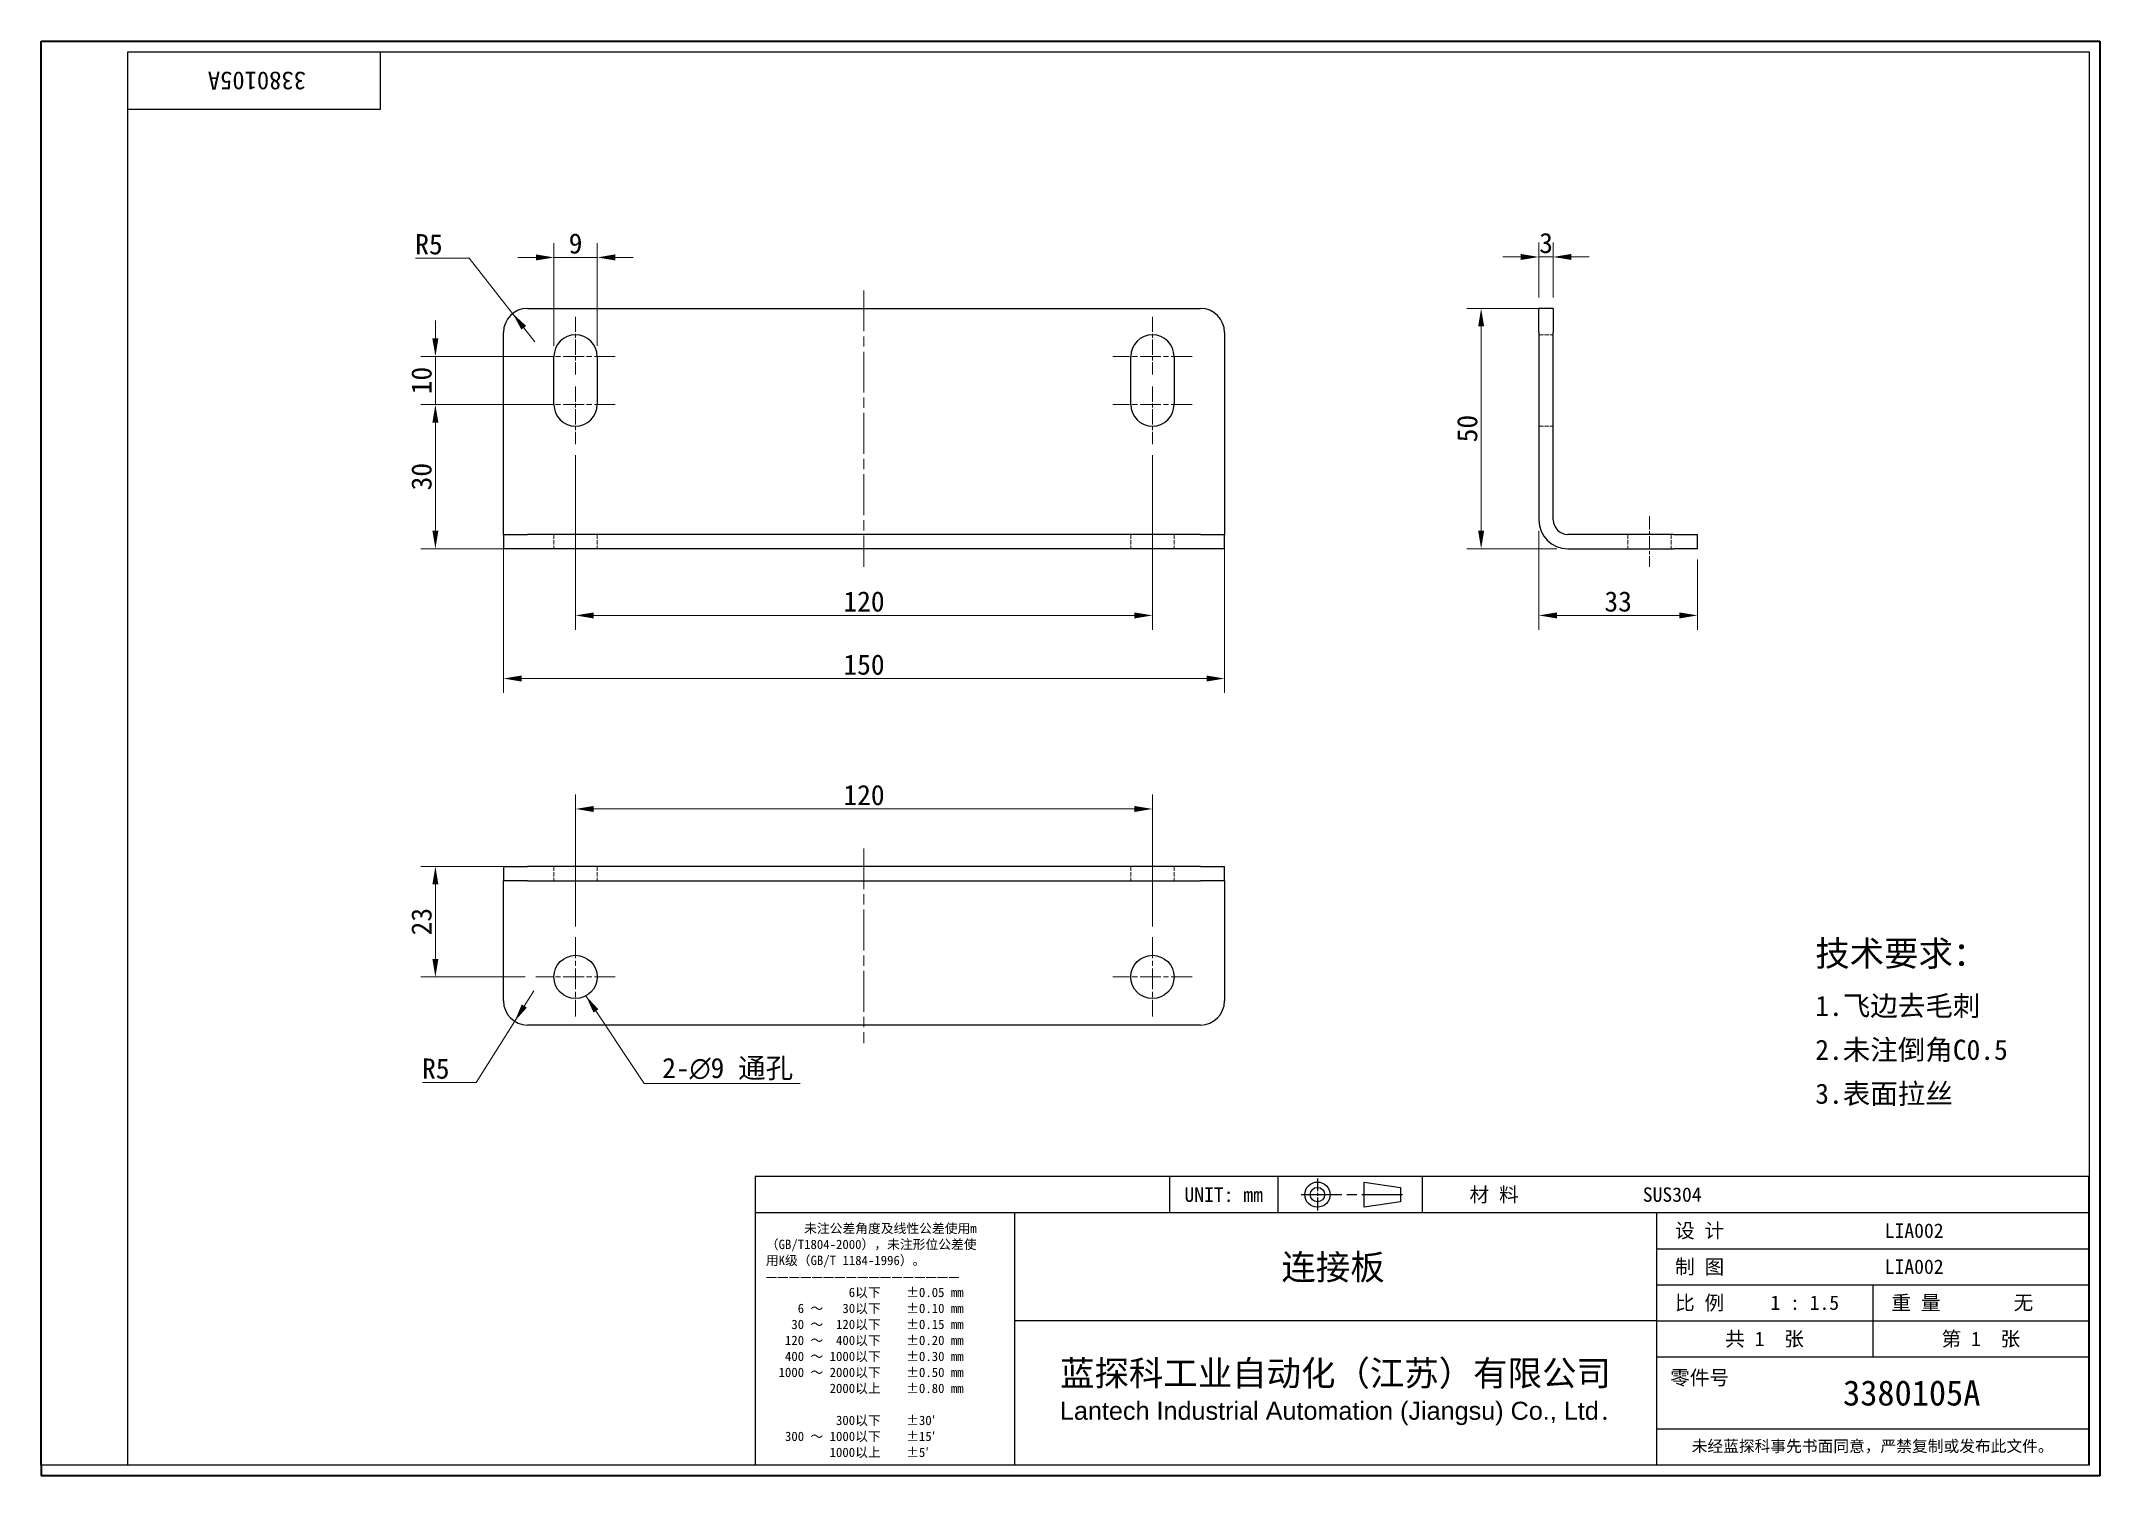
# Model space of a CAD drawing. Header units: millimetres. Extents: x 9 to 437, y 8 to 307.
import ezdxf
from ezdxf.enums import TextEntityAlignment as Align

# ---------------------------------------------------------------- set-up
doc = ezdxf.new("R2010")
doc.units = ezdxf.units.MM
doc.header["$LTSCALE"] = 1.5
doc.linetypes.add('CHAIN', pattern=[0.3543, 0.2362, -0.0295, 0.0591, -0.0295])
doc.linetypes.add('DASHED', pattern=[0.2067, 0.1654, -0.0413])
for name, color, linetype, lineweight in [('1', 7, 'Continuous', 18), ('可见 (ISO)', 7, 'Continuous', 25), ('图框 (ISO)', 7, 'Continuous', 35), ('标题 (ISO)', 7, 'Continuous', 25)]:
    doc.layers.add(name, color=color, linetype=linetype, lineweight=lineweight)
for name, color, linetype, lineweight, true_color in [('中心标记 (ISO)', 1, 'CHAIN', 18, 0xff0000), ('中心线 (ISO)', 1, 'CHAIN', 18, 0xff0000), ('尺寸 (ISO)', 7, 'Continuous', 18, 0x008000), ('符号 (ISO)', 7, 'Continuous', 18, 0x008000), ('隐藏 (ISO)', 5, 'DASHED', 18, 0x0000ff)]:
    doc.layers.add(name, color=color, linetype=linetype, lineweight=lineweight, true_color=true_color)
doc.styles.add('文本样式164', font='SimSun.ttf')
doc.styles.add('文本样式165', font='SimSun.ttf')
doc.styles.add('文本样式74', font='SimSun.ttf')
doc.styles.add('最新国标', font='simfang.ttf')
doc.styles.add('注释文本 (ISO)', font='simfang.ttf')
doc.dimstyles.new('默认 (GB)', dxfattribs={"dimscale": 1.5, "dimtxt": 2.8, "dimasz": 2.5, "dimexe": 2, "dimexo": 1.5, "dimgap": 0.5, "dimtad": 1, "dimtoh": 1, "dimdsep": 46, "dimtxsty": '最新国标', "dimcen": 0.09, "dimdle": 10, "dimclrd": 256, "dimclre": 256, "dimclrt": 256, "dimaunit": 1, "dimadec": 3, "dimazin": 2, "dimtfac": 0.535714, "dimtdec": 3, "dimtmove": 0, "dimatfit": 3, "dimfxl": 0, "dimtolj": 1, "dimlwd": -1, "dimlwe": -1, "dimarcsym": 0})
doc.dimstyles.new('默认 (GB)$7', dxfattribs={"dimscale": 1.5, "dimtxt": 2.8, "dimasz": 2.5, "dimexe": 2, "dimexo": 1.5, "dimgap": 0.5, "dimtad": 1, "dimtoh": 1, "dimdsep": 46, "dimtxsty": '最新国标', "dimcen": 0.09, "dimdle": 10, "dimclrd": 256, "dimclre": 256, "dimclrt": 256, "dimaunit": 1, "dimadec": 3, "dimazin": 2, "dimtfac": 0.535714, "dimtdec": 3, "dimtmove": 0, "dimatfit": 3, "dimfxl": 0, "dimtolj": 1, "dimlwd": -1, "dimlwe": -1, "dimarcsym": 0})

# ---------------------------------------------------------------- blocks, each defined once
blk = doc.blocks.new('图框 最新国标')
at = {"layer": '图框 (ISO)'}
for p, q in [((6, 7), (6, 204.5)), ((6, 204.5), (291.5, 204.5)), ((291.5, 204.5), (291.5, 5.5)), ((6, 7), (6, 5.5)), ((6, 7), (6, 5.5)), ((291.5, 5.5), (6, 5.5))]:
    blk.add_line(p, q, dxfattribs=at)
at = {"layer": '图框 (ISO)', "color": 7, "linetype": 'Continuous', "lineweight": 25}
for p, q in [((18, 203), (290, 203)), ((18, 7), (18, 203)), ((18, 203), (290, 203)), ((53, 203), (53, 195)), ((290, 203), (290, 7)), ((290, 203), (290, 7)), ((53, 195), (18, 195)), ((290, 7), (6, 7)), ((290, 7), (18, 7))]:
    blk.add_line(p, q, dxfattribs=at)
at = {"layer": '图框 (ISO)', "style": '文本样式74'}
blk.add_attdef('零件代号_001', (42.72, 200.25), '', height=2.5, rotation=180, dxfattribs=at)
blk = doc.blocks.new('标题栏 最新国标')
at = {"layer": '标题 (ISO)'}
for p, q in [((381.98, -183.84), (196.98, -183.84)), ((196.98, -183.84), (196.98, -223.84)), ((254.48, -183.84), (254.48, -188.84)), ((269.48, -183.84), (269.48, -188.84)), ((281.48, -188.09), (281.48, -184.59)), ((281.48, -184.59), (286.48, -185.34)), ((286.48, -185.34), (286.48, -187.34)), ((289.48, -183.84), (289.48, -188.84)), ((381.98, -223.84), (381.98, -183.84)), ((383.48, -183.84), (383.48, -225.34)), ((286.48, -187.34), (281.48, -188.09)), ((196.98, -188.84), (381.98, -188.84)), ((232.98, -188.84), (232.98, -223.84)), ((321.98, -188.84), (321.98, -223.84)), ((321.98, -193.84), (381.98, -193.84)), ((321.98, -198.84), (381.98, -198.84)), ((351.98, -198.84), (351.98, -208.84)), ((321.98, -203.84), (232.98, -203.84)), ((321.98, -203.84), (381.98, -203.84)), ((321.98, -208.84), (381.98, -208.84)), ((321.98, -218.84), (381.98, -218.84)), ((196.98, -223.84), (381.98, -223.84)), ((383.48, -225.34), (196.98, -225.34))]:
    blk.add_line(p, q, dxfattribs=at)
at = {"layer": '标题 (ISO)', "linetype": 'CHAIN', "ltscale": 5.000333}
blk.add_line((274.98, -184.09), (274.98, -188.59), dxfattribs=at)
at = {"layer": '标题 (ISO)', "linetype": 'CHAIN', "ltscale": 15.834605}
blk.add_line((272.73, -186.34), (286.98, -186.34), dxfattribs=at)
at = {"layer": '标题 (ISO)'}
for radius in [1.75, 1]:
    blk.add_circle((274.98, -186.34), radius, dxfattribs=at)
at = {"layer": '1', "style": '文本样式164'}
for s, p in [('UNIT: mm', (261.98, -186.34)), ('材 料', (299.48, -186.34)), ('设 计', (327.98, -191.34)), ('制 图', (327.98, -196.34)), ('比 例', (327.98, -201.34)), ('重 量', (357.98, -201.34)), ('共 1  张', (336.98, -206.34)), ('第 1  张', (366.98, -206.34))]:
    blk.add_text(s, height=2, dxfattribs=at).set_placement(p, align=Align.MIDDLE_CENTER)
at = {"layer": '标题 (ISO)', "style": '注释文本 (ISO)'}
for s, insert, char_height, attachment_point, line_spacing_factor in [('\\fSimSun|b0|i0;{\\H1.3000;      未注公差角度及线性公差使用m\\P}\\fSimSun|b0|i0;{\\H1.3000;（GB/T1804-2000），未注形位公差使\\P}\\fSimSun|b0|i0;{\\H1.3000;用K级（GB/T 1184-1996）。\\P}\\fSimSun|b0|i0;{\\H1.3000;—————————————————\\P}\\fSimSun|b0|i0;{\\H1.3000;             6以下    ±0.05 mm\\P}\\fSimSun|b0|i0;{\\H1.3000;     6 ～   30以下    ±0.10 mm\\P}\\fSimSun|b0|i0;{\\H1.3000;    30 ～  120以下    ±0.15 mm\\P}\\fSimSun|b0|i0;{\\H1.3000;   120 ～  400以下    ±0.20 mm\\P}\\fSimSun|b0|i0;{\\H1.3000;   400 ～ 1000以下    ±0.30 mm\\P}\\fSimSun|b0|i0;{\\H1.3000;  1000 ～ 2000以下    ±0.50 mm\\P}\\fSimSun|b0|i0;{\\H1.3000;          2000以上    ±0.80 mm\\P}\\fSimSun|b0|i0;{\\H1.3000;\\P}\\fSimSun|b0|i0;{\\H1.3000;           300以下    ±30′\\P}\\fSimSun|b0|i0;{\\H1.3000;   300 ～ 1000以下    ±15′\\P}\\fSimSun|b0|i0;{\\H1.3000;          1000以上    ±5′}', (198.48, -206.63), 1.3, 4, 1.023913), ('{\\fMicrosoft YaHei|b0|i0|c134|p34;\\H1.75x;蓝探科工业自动化（江苏）有限公司\\P\\fArial|b0|i0|c0|p34;\\H0.71429x;Lantech Industrial Automation (Jiangsu) Co., Ltd\\fFangSong|b0|i0|c134|p49;.\\H1.15195x; }', (277.48, -213.84), 2, 5, 0.978695)]:
    blk.add_mtext(s, dxfattribs=dict(at, insert=insert, char_height=char_height, attachment_point=attachment_point, line_spacing_factor=line_spacing_factor))
at = {"layer": '标题 (ISO)', "attachment_point": 5, "style": '注释文本 (ISO)'}
for s, insert, char_height in [('\\fFangSong|b0|i0;零件号', (327.98, -211.84), 2), ('\\fSimSun|b0|i0;{\\H1.6000;未经蓝探科事先书面同意，严禁复制或发布此文件。}', (351.98, -221.34), 1.6)]:
    blk.add_mtext(s, dxfattribs=dict(at, insert=insert, char_height=char_height))
at = {"layer": '标题 (ISO)'}
for tag, p, height, style in [('材料_001', (320.09, -187.33), 2, '注释文本 (ISO)'), ('设计人_001', (353.65, -192.33), 2, '注释文本 (ISO)'), ('库存编号_001', (269.98, -198.14), 3.5, '文本样式165'), ('设计人_001', (353.65, -197.33), 2, '注释文本 (ISO)'), ('视图比例_001', (337.8, -202.33), 2, '注释文本 (ISO)'), ('质量\\P3;_001', (371.53, -202.3), 2, '注释文本 (ISO)'), ('零件代号_001', (347.87, -215.59), 3.5, '文本样式165')]:
    blk.add_attdef(tag, p, '', height=height, dxfattribs=dict(at, style=style))
blk = doc.blocks.new('*D5')
at = {"layer": 'Defpoints', "color": 0, "transparency": 16777216}
for p in [(120.17, 222.89), (240.17, 222.89), (240.17, 187.27)]:
    blk.add_point(p, dxfattribs=at)
at = {"layer": '尺寸 (ISO)', "color": 116, "true_color": 0x00803f, "transparency": 16777216}
for p, q in [((120.17, 220.64), (120.17, 184.27)), ((240.17, 220.64), (240.17, 184.27)), ((123.92, 187.27), (236.42, 187.27))]:
    blk.add_line(p, q, dxfattribs=at)
for points in [[(123.92, 187.89), (123.92, 186.64), (120.17, 187.27)], [(236.42, 187.89), (236.42, 186.64), (240.17, 187.27)]]:
    blk.add_solid(points, dxfattribs=at)
at = {"layer": '尺寸 (ISO)', "transparency": 16777216, "insert": (180.17, 190.14), "char_height": 4.2, "attachment_point": 5, "style": '最新国标'}
blk.add_mtext('\\A1;120', dxfattribs=at)
blk = doc.blocks.new('*D6')
at = {"layer": 'Defpoints', "color": 0, "transparency": 16777216}
for p in [(105.17, 207.14), (255.17, 207.14), (255.17, 174.14)]:
    blk.add_point(p, dxfattribs=at)
at = {"layer": '尺寸 (ISO)', "color": 116, "true_color": 0x00803f, "transparency": 16777216}
for p, q in [((105.17, 204.89), (105.17, 171.14)), ((255.17, 204.89), (255.17, 171.14)), ((108.92, 174.14), (251.42, 174.14))]:
    blk.add_line(p, q, dxfattribs=at)
for points in [[(108.92, 174.76), (108.92, 173.51), (105.17, 174.14)], [(251.42, 174.76), (251.42, 173.51), (255.17, 174.14)]]:
    blk.add_solid(points, dxfattribs=at)
at = {"layer": '尺寸 (ISO)', "transparency": 16777216, "insert": (180.17, 177.01), "char_height": 4.2, "attachment_point": 5, "style": '最新国标'}
blk.add_mtext('\\A1;150', dxfattribs=at)
blk = doc.blocks.new('*D7')
at = {"layer": 'Defpoints', "color": 0, "transparency": 16777216}
for p in [(111.92, 231.14), (91.01, 201.14), (110.17, 201.14)]:
    blk.add_point(p, dxfattribs=at)
at = {"layer": '尺寸 (ISO)', "color": 116, "true_color": 0x00803f, "transparency": 16777216}
for p, q in [((109.67, 231.14), (88.01, 231.14)), ((91.01, 227.39), (91.01, 204.89)), ((107.92, 201.14), (88.01, 201.14))]:
    blk.add_line(p, q, dxfattribs=at)
for points in [[(90.38, 227.39), (91.63, 227.39), (91.01, 231.14)], [(90.38, 204.89), (91.63, 204.89), (91.01, 201.14)]]:
    blk.add_solid(points, dxfattribs=at)
at = {"layer": '尺寸 (ISO)', "transparency": 16777216, "insert": (88.14, 216.14), "char_height": 4.2, "attachment_point": 5, "rotation": 90, "style": '最新国标'}
blk.add_mtext('\\A1;30', dxfattribs=at)
blk = doc.blocks.new('*D8')
at = {"layer": 'Defpoints', "color": 0, "transparency": 16777216}
for p in [(91.01, 241.14), (115.67, 241.14), (115.67, 231.14)]:
    blk.add_point(p, dxfattribs=at)
at = {"layer": '尺寸 (ISO)', "color": 116, "true_color": 0x00803f, "transparency": 16777216}
for p, q in [((91.01, 244.89), (91.01, 248.64)), ((113.42, 241.14), (88.01, 241.14)), ((91.01, 241.14), (91.01, 237.39)), ((91.01, 234.89), (91.01, 237.39)), ((91.01, 231.14), (91.01, 234.89)), ((113.42, 231.14), (88.01, 231.14)), ((91.01, 227.39), (91.01, 223.64))]:
    blk.add_line(p, q, dxfattribs=at)
for points in [[(90.38, 244.89), (91.63, 244.89), (91.01, 241.14)], [(90.38, 227.39), (91.63, 227.39), (91.01, 231.14)]]:
    blk.add_solid(points, dxfattribs=at)
at = {"layer": '尺寸 (ISO)', "transparency": 16777216, "insert": (88.14, 236.14), "char_height": 4.2, "attachment_point": 5, "rotation": 90, "style": '最新国标'}
blk.add_mtext('\\A1;10', dxfattribs=at)
blk = doc.blocks.new('*D9')
at = {"layer": 'Defpoints', "color": 0, "transparency": 16777216}
for p in [(124.67, 261.75), (115.67, 241.14), (124.67, 241.14)]:
    blk.add_point(p, dxfattribs=at)
at = {"layer": '尺寸 (ISO)', "color": 116, "true_color": 0x00803f, "transparency": 16777216}
for p, q in [((111.92, 261.75), (108.17, 261.75)), ((115.67, 243.39), (115.67, 264.75)), ((115.67, 261.75), (119.42, 261.75)), ((119.42, 261.75), (120.92, 261.75)), ((124.67, 261.75), (120.92, 261.75)), ((124.67, 243.39), (124.67, 264.75)), ((128.42, 261.75), (132.17, 261.75))]:
    blk.add_line(p, q, dxfattribs=at)
for points in [[(111.92, 262.38), (111.92, 261.13), (115.67, 261.75)], [(128.42, 262.38), (128.42, 261.13), (124.67, 261.75)]]:
    blk.add_solid(points, dxfattribs=at)
at = {"layer": '尺寸 (ISO)', "transparency": 16777216, "insert": (120.17, 264.63), "char_height": 4.2, "attachment_point": 5, "style": '最新国标'}
blk.add_mtext('\\A1;9', dxfattribs=at)
blk = doc.blocks.new('*D10')
at = {"layer": 'Defpoints', "color": 0, "transparency": 16777216}
for p in [(107.08, 250.08), (110.17, 246.14)]:
    blk.add_point(p, dxfattribs=at)
at = {"layer": '尺寸 (ISO)', "color": 116, "true_color": 0x00803f, "transparency": 16777216}
for p, q in [((86.89, 261.59), (98.06, 261.59)), ((98.06, 261.59), (104.77, 253.03)), ((107.08, 250.08), (104.77, 253.03)), ((110.17, 246.14), (107.08, 250.08)), ((109.4, 247.12), (111.71, 244.17))]:
    blk.add_line(p, q, dxfattribs=at)
blk.add_solid([(109.89, 247.51), (108.9, 246.74), (107.08, 250.08)], dxfattribs=at)
at = {"layer": '尺寸 (ISO)', "transparency": 16777216, "insert": (89.67, 264.46), "char_height": 4.2, "attachment_point": 5, "style": '最新国标'}
blk.add_mtext('\\A1;R5', dxfattribs=at)
blk = doc.blocks.new('*D11')
at = {"layer": 'Defpoints', "color": 0, "transparency": 16777216}
for p in [(240.17, 147), (120.17, 120.3), (240.17, 120.3)]:
    blk.add_point(p, dxfattribs=at)
at = {"layer": '尺寸 (ISO)', "color": 116, "true_color": 0x00803f, "transparency": 16777216}
for p, q in [((120.17, 122.55), (120.17, 150)), ((240.17, 122.55), (240.17, 150)), ((123.92, 147), (236.42, 147))]:
    blk.add_line(p, q, dxfattribs=at)
for points in [[(123.92, 147.62), (123.92, 146.37), (120.17, 147)], [(236.42, 147.62), (236.42, 146.37), (240.17, 147)]]:
    blk.add_solid(points, dxfattribs=at)
at = {"layer": '尺寸 (ISO)', "transparency": 16777216, "insert": (180.17, 149.87), "char_height": 4.2, "attachment_point": 5, "style": '最新国标'}
blk.add_mtext('\\A1;120', dxfattribs=at)
blk = doc.blocks.new('*D12')
at = {"layer": 'Defpoints', "color": 0, "transparency": 16777216}
for p in [(91.01, 135.05), (110.17, 135.05), (111.92, 112.05)]:
    blk.add_point(p, dxfattribs=at)
at = {"layer": '尺寸 (ISO)', "color": 116, "true_color": 0x00803f, "transparency": 16777216}
for p, q in [((107.92, 135.05), (88.01, 135.05)), ((91.01, 115.8), (91.01, 131.3)), ((109.67, 112.05), (88.01, 112.05))]:
    blk.add_line(p, q, dxfattribs=at)
for points in [[(90.38, 131.3), (91.63, 131.3), (91.01, 135.05)], [(90.38, 115.8), (91.63, 115.8), (91.01, 112.05)]]:
    blk.add_solid(points, dxfattribs=at)
at = {"layer": '尺寸 (ISO)', "transparency": 16777216, "insert": (88.14, 123.55), "char_height": 4.2, "attachment_point": 5, "rotation": 90, "style": '最新国标'}
blk.add_mtext('\\A1;23', dxfattribs=at)
blk = doc.blocks.new('*D13')
at = {"layer": 'Defpoints', "color": 0, "transparency": 16777216}
for p in [(107.5, 102.82), (110.17, 107.05)]:
    blk.add_point(p, dxfattribs=at)
at = {"layer": '尺寸 (ISO)', "color": 116, "true_color": 0x00803f, "transparency": 16777216}
for p, q in [((109.5, 105.99), (111.5, 109.17)), ((107.5, 102.82), (105.51, 99.64)), ((110.17, 107.05), (107.5, 102.82)), ((99.49, 90.07), (105.51, 99.64)), ((88.31, 90.07), (99.49, 90.07))]:
    blk.add_line(p, q, dxfattribs=at)
blk.add_solid([(108.97, 106.33), (110.03, 105.66), (107.5, 102.82)], dxfattribs=at)
at = {"layer": '尺寸 (ISO)', "transparency": 16777216, "insert": (91.09, 92.95), "char_height": 4.2, "attachment_point": 5, "style": '最新国标'}
blk.add_mtext('\\A1;R5', dxfattribs=at)
blk = doc.blocks.new('*D14')
at = {"layer": 'Defpoints', "color": 0, "transparency": 16777216}
for p in [(320.55, 207.14), (353.55, 201.14), (353.55, 187.27)]:
    blk.add_point(p, dxfattribs=at)
at = {"layer": '尺寸 (ISO)', "color": 116, "true_color": 0x00803f, "transparency": 16777216}
for p, q in [((320.55, 204.89), (320.55, 184.27)), ((353.55, 198.89), (353.55, 184.27)), ((324.3, 187.27), (349.8, 187.27))]:
    blk.add_line(p, q, dxfattribs=at)
for points in [[(324.3, 187.89), (324.3, 186.64), (320.55, 187.27)], [(349.8, 187.89), (349.8, 186.64), (353.55, 187.27)]]:
    blk.add_solid(points, dxfattribs=at)
at = {"layer": '尺寸 (ISO)', "transparency": 16777216, "insert": (337.05, 190.14), "char_height": 4.2, "attachment_point": 5, "style": '最新国标'}
blk.add_mtext('\\A1;33', dxfattribs=at)
blk = doc.blocks.new('*D15')
at = {"layer": 'Defpoints', "color": 0, "transparency": 16777216}
for p in [(308.55, 251.14), (323.55, 251.14), (326.55, 201.14)]:
    blk.add_point(p, dxfattribs=at)
at = {"layer": '尺寸 (ISO)', "color": 116, "true_color": 0x00803f, "transparency": 16777216}
for p, q in [((321.3, 251.14), (305.55, 251.14)), ((308.55, 204.89), (308.55, 247.39)), ((324.3, 201.14), (305.55, 201.14))]:
    blk.add_line(p, q, dxfattribs=at)
for points in [[(307.92, 247.39), (309.17, 247.39), (308.55, 251.14)], [(307.92, 204.89), (309.17, 204.89), (308.55, 201.14)]]:
    blk.add_solid(points, dxfattribs=at)
at = {"layer": '尺寸 (ISO)', "transparency": 16777216, "insert": (305.68, 226.14), "char_height": 4.2, "attachment_point": 5, "rotation": 90, "style": '最新国标'}
blk.add_mtext('\\A1;50', dxfattribs=at)
blk = doc.blocks.new('*D16')
at = {"layer": 'Defpoints', "color": 0, "transparency": 16777216}
for p in [(320.55, 261.85), (320.55, 251.14), (323.55, 251.14)]:
    blk.add_point(p, dxfattribs=at)
at = {"layer": '尺寸 (ISO)', "color": 116, "true_color": 0x00803f, "transparency": 16777216}
for p, q in [((316.8, 261.85), (313.05, 261.85)), ((320.55, 253.39), (320.55, 264.85)), ((323.55, 261.85), (320.55, 261.85)), ((323.55, 253.39), (323.55, 264.85)), ((327.3, 261.85), (331.05, 261.85))]:
    blk.add_line(p, q, dxfattribs=at)
for points in [[(316.8, 262.48), (316.8, 261.23), (320.55, 261.85)], [(327.3, 262.48), (327.3, 261.23), (323.55, 261.85)]]:
    blk.add_solid(points, dxfattribs=at)
at = {"layer": '尺寸 (ISO)', "transparency": 16777216, "insert": (322.05, 264.73), "char_height": 4.2, "attachment_point": 5, "style": '最新国标'}
blk.add_mtext('\\A1;3', dxfattribs=at)

msp = doc.modelspace()

# ---------------------------------------------------------------- linework, layer by layer
at = {"layer": '中心标记 (ISO)', "ltscale": 8.88956}
for p, q in [((120.1672, 249.3896), (120.1672, 237.3896)), ((240.1672, 249.3896), (240.1672, 237.3896)), ((120.1672, 234.8896), (120.1672, 222.8896)), ((240.1672, 234.8896), (240.1672, 222.8896))]:
    msp.add_line(p, q, dxfattribs=at)
at = {"layer": '中心标记 (ISO)', "ltscale": 12.223182}
for p, q in [((128.4172, 241.1396), (111.9172, 241.1396)), ((248.4172, 241.1396), (231.9172, 241.1396)), ((128.4172, 231.1396), (111.9172, 231.1396)), ((248.4172, 231.1396), (231.9172, 231.1396)), ((120.1672, 120.3006), (120.1672, 103.8006)), ((240.1672, 120.3006), (240.1672, 103.8006)), ((128.4172, 112.0506), (111.9172, 112.0506)), ((248.4172, 112.0506), (231.9172, 112.0506))]:
    msp.add_line(p, q, dxfattribs=at)
at = {"layer": '中心线 (ISO)', "ltscale": 23.990969}
for p, q in [((180.1672, 254.8896), (180.1672, 197.3896)), ((180.1672, 138.8006), (180.1672, 98.3006))]:
    msp.add_line(p, q, dxfattribs=at)
at = {"layer": '中心线 (ISO)', "ltscale": 7.778352}
for p, q in [((120.1672, 207.8896), (120.1672, 197.3896)), ((240.1672, 207.8896), (240.1672, 197.3896)), ((343.5493, 207.8896), (343.5493, 197.3896))]:
    msp.add_line(p, q, dxfattribs=at)
at = {"layer": '可见 (ISO)'}
for p, q in [((110.1672, 251.1396), (250.1672, 251.1396)), ((323.5493, 251.1396), (320.5493, 251.1396)), ((320.5493, 246.1396), (320.5493, 251.1396)), ((323.5493, 251.1396), (323.5493, 246.1396)), ((105.1672, 207.1396), (105.1672, 246.1396)), ((255.1672, 246.1396), (255.1672, 207.1396)), ((320.5493, 246.1396), (320.5493, 207.1396)), ((323.5493, 207.1396), (323.5493, 246.1396)), ((115.6672, 231.1396), (115.6672, 241.1396)), ((124.6672, 241.1396), (124.6672, 231.1396)), ((235.6672, 231.1396), (235.6672, 241.1396)), ((244.6672, 241.1396), (244.6672, 231.1396)), ((105.1672, 204.1396), (105.1672, 207.1396)), ((255.1672, 207.1396), (255.1672, 204.1396)), ((105.1672, 204.1396), (110.1672, 204.1396)), ((105.1672, 204.1396), (105.1672, 201.1396)), ((250.1672, 204.1396), (110.1672, 204.1396)), ((250.1672, 204.1396), (255.1672, 204.1396)), ((255.1672, 201.1396), (255.1672, 204.1396)), ((348.5493, 204.1396), (326.5493, 204.1396)), ((348.5493, 204.1396), (353.5493, 204.1396)), ((353.5493, 201.1396), (353.5493, 204.1396)), ((110.1672, 201.1396), (105.1672, 201.1396)), ((250.1672, 201.1396), (110.1672, 201.1396)), ((255.1672, 201.1396), (250.1672, 201.1396)), ((326.5493, 201.1396), (348.5493, 201.1396)), ((353.5493, 201.1396), (348.5493, 201.1396)), ((105.1672, 135.0506), (110.1672, 135.0506)), ((105.1672, 135.0506), (105.1672, 132.0506)), ((250.1672, 135.0506), (110.1672, 135.0506)), ((250.1672, 135.0506), (255.1672, 135.0506)), ((255.1672, 132.0506), (255.1672, 135.0506)), ((110.1672, 132.0506), (105.1672, 132.0506)), ((105.1672, 129.0506), (105.1672, 132.0506)), ((105.1672, 107.0506), (105.1672, 129.0506)), ((110.1672, 132.0506), (250.1672, 132.0506)), ((255.1672, 132.0506), (250.1672, 132.0506)), ((255.1672, 132.0506), (255.1672, 129.0506)), ((255.1672, 129.0506), (255.1672, 107.0506)), ((250.1672, 102.0506), (110.1672, 102.0506))]:
    msp.add_line(p, q, dxfattribs=at)
for centre in [(120.1672, 112.0506), (240.1672, 112.0506)]:
    msp.add_circle(centre, 4.5, dxfattribs=at)
for centre, radius, start, end in [((110.1672, 246.1396), 5, 90, 180), ((250.1672, 246.1396), 5, 0, 90), ((120.1672, 241.1396), 4.5, 0, 180), ((240.1672, 241.1396), 4.5, 0, 180), ((120.1672, 231.1396), 4.5, 180, 0), ((240.1672, 231.1396), 4.5, 180, 0), ((326.5493, 207.1396), 6, 180, 270), ((326.5493, 207.1396), 3, 180, 270), ((110.1672, 107.0506), 5, 180, 270), ((250.1672, 107.0506), 5, 270, 0)]:
    msp.add_arc(centre, radius, start, end, dxfattribs=at)
at = {"layer": '隐藏 (ISO)', "ltscale": 3.809293}
for p, q in [((320.5493, 245.6396), (323.5493, 245.6396)), ((320.5493, 226.6396), (323.5493, 226.6396)), ((115.6672, 204.1396), (115.6672, 201.1396)), ((124.6672, 204.1396), (124.6672, 201.1396)), ((235.6672, 204.1396), (235.6672, 201.1396)), ((244.6672, 204.1396), (244.6672, 201.1396)), ((339.0493, 204.1396), (339.0493, 201.1396)), ((348.0493, 204.1396), (348.0493, 201.1396)), ((115.6672, 135.0506), (115.6672, 132.0506)), ((124.6672, 135.0506), (124.6672, 132.0506)), ((235.6672, 135.0506), (235.6672, 132.0506)), ((244.6672, 135.0506), (244.6672, 132.0506))]:
    msp.add_line(p, q, dxfattribs=at)

# ---------------------------------------------------------------- block references
at = {"xscale": 1.5, "yscale": 1.5, "zscale": 1.5}
msp.add_blockref('图框 最新国标', (0, 0), dxfattribs=at).add_auto_attribs({'零件代号_001': '3380105A'})
ref = msp.add_blockref('标题栏 最新国标', (-137.9738, 346.2664), dxfattribs=dict(xscale=1.5, yscale=1.5, zscale=1.5))
ref.add_attrib('零件代号_001', '3380105A', (383.8366, 22.875), dxfattribs={"layer": '标题 (ISO)', "height": 5.25, "style": '文本样式165'})
ref.add_attrib('库存编号_001', '连接板', (267.0021, 49.0517), dxfattribs={"layer": '标题 (ISO)', "height": 5.25, "style": '文本样式165'})
ref.add_attrib('质量\\P3;_001', '无', (419.3143, 42.81), dxfattribs={"layer": '标题 (ISO)', "height": 3, "style": '注释文本 (ISO)'})
ref.add_attrib('视图比例_001', '1 : 1.5', (368.7257, 42.7757), dxfattribs={"layer": '标题 (ISO)', "height": 3, "style": '注释文本 (ISO)'})
ref.add_attrib('设计人_001', 'LIA002', (392.5029, 57.7671), dxfattribs={"layer": '标题 (ISO)', "height": 3, "style": '注释文本 (ISO)'})
ref.add_attrib('设计人_001', 'LIA002', (392.5029, 50.2671), dxfattribs={"layer": '标题 (ISO)', "height": 3, "style": '注释文本 (ISO)'})
ref.add_attrib('材料_001', 'SUS304', (342.1671, 65.2671), dxfattribs={"layer": '标题 (ISO)', "height": 3, "style": '注释文本 (ISO)'})

# ---------------------------------------------------------------- texts
at = {"layer": '符号 (ISO)'}
for s, insert, char_height, width, attachment_point, line_spacing_factor, style in [('{\\H1.75x;技术要求：\\H0.8x;\\P1.飞边去毛刺\\P2.未注倒角C0.5\\P3.表面拉丝}', (378.0501, 102.381), 3, 44.014034, 4, 1.305367, '注释文本 (ISO)'), ('2-\\fAIGDT|b0|i0;{\\H4.2000;n}\\fFangSong|b0|i0;{\\H4.2000;9 通孔}', (138.1879, 90.5501), 4.2, 30.15621, 7, 0.49, '最新国标')]:
    msp.add_mtext(s, dxfattribs=dict(at, insert=insert, char_height=char_height, width=width, attachment_point=attachment_point, line_spacing_factor=line_spacing_factor, style=style))

# ---------------------------------------------------------------- dimensions: what is measured, and where the dimension line sits
at = {"layer": '尺寸 (ISO)', "color": 116, "true_color": 0x00803f}
for center, mpoint, picture, middle in [((110.1672, 246.1396), (107.0838, 250.0756), '*D10', (89.6709, 261.5888)), ((110.1672, 107.0506), (107.5045, 102.8186), '*D13', (91.0916, 90.0737))]:
    dim = msp.add_radius_dim(center=center, mpoint=mpoint, dimstyle='默认 (GB)', override={"dimgap": 0.5, "dimtih": 1, "dimdec": 2, "dimlfac": 1, "dimcen": 0, "dimtol": 0, "dimlim": 0, "dimtp": 0, "dimtm": 0, "dimtdec": 3}, dxfattribs=at)
    dim.commit()
    dim.dimension.update_dxf_attribs({"geometry": picture, "text_midpoint": middle, "dimtype": 164})
dim = msp.add_linear_dim(base=(124.6672, 261.7549), p1=(115.6672, 241.1396), p2=(124.6672, 241.1396), dimstyle='默认 (GB)', override={"dimgap": 0.5, "dimtoh": 0, "dimdec": 2, "dimtol": 0, "dimlim": 0, "dimtp": 0, "dimtm": 0, "dimtdec": 3, "dimtofl": 0}, dxfattribs=at)
dim.commit()
dim.dimension.update_dxf_attribs({"geometry": '*D9', "text_midpoint": (120.1672, 261.7549), "dimtype": 160})
for base, p1, p2, angle, override, picture, middle in [((320.5493, 261.8523), (323.5493, 251.1396), (320.5493, 251.1396), 180, {"dimgap": 0.5, "dimtoh": 0, "dimdec": 2, "dimtol": 0, "dimlim": 0, "dimtp": 0, "dimtm": 0, "dimtdec": 3, "dimtofl": 1, "dimatfit": 1}, '*D16', (322.0493, 261.8523)), ((91.0099, 241.1396), (115.6672, 231.1396), (115.6672, 241.1396), 90, {"dimgap": 0.5, "dimtoh": 0, "dimdec": 2, "dimtol": 0, "dimlim": 0, "dimtp": 0, "dimtm": 0, "dimtdec": 3, "dimtofl": 0}, '*D8', (91.0099, 236.1396)), ((308.5493, 251.1396), (326.5493, 201.1396), (323.5493, 251.1396), 90, {"dimgap": 0.5, "dimtoh": 0, "dimdec": 2, "dimtol": 0, "dimlim": 0, "dimtp": 0, "dimtm": 0, "dimtdec": 3, "dimtofl": 0, "dimatfit": 1}, '*D15', (308.5493, 226.1396)), ((91.0099, 201.1396), (111.9172, 231.1396), (110.1672, 201.1396), 90, {"dimgap": 0.5, "dimtoh": 0, "dimdec": 2, "dimtol": 0, "dimlim": 0, "dimtp": 0, "dimtm": 0, "dimtdec": 3, "dimtofl": 0, "dimatfit": 1}, '*D7', (91.0099, 216.1396)), ((240.1672, 187.2662), (120.1672, 222.8896), (240.1672, 222.8896), 180, {"dimgap": 0.5, "dimtoh": 0, "dimdec": 2, "dimtol": 0, "dimlim": 0, "dimtp": 0, "dimtm": 0, "dimtdec": 3, "dimtofl": 0, "dimatfit": 1}, '*D5', (180.1672, 187.2662)), ((255.1672, 174.1396), (105.1672, 207.1396), (255.1672, 207.1396), 180, {"dimgap": 0.5, "dimtoh": 0, "dimdec": 2, "dimtol": 0, "dimlim": 0, "dimtp": 0, "dimtm": 0, "dimtdec": 3, "dimtofl": 0, "dimatfit": 1}, '*D6', (180.1672, 174.1396)), ((353.5493, 187.2662), (320.5493, 207.1396), (353.5493, 201.1396), 180, {"dimgap": 0.5, "dimtoh": 0, "dimdec": 2, "dimtol": 0, "dimlim": 0, "dimtp": 0, "dimtm": 0, "dimtdec": 3, "dimtofl": 0, "dimatfit": 1}, '*D14', (337.0493, 187.2662)), ((240.1672, 146.9962), (120.1672, 120.3006), (240.1672, 120.3006), 180, {"dimgap": 0.5, "dimtoh": 0, "dimdec": 2, "dimtol": 0, "dimlim": 0, "dimtp": 0, "dimtm": 0, "dimtdec": 3, "dimtofl": 0, "dimatfit": 1}, '*D11', (180.1672, 146.9962)), ((91.0099, 135.0506), (111.9172, 112.0506), (110.1672, 135.0506), 90, {"dimgap": 0.5, "dimtoh": 0, "dimdec": 2, "dimtol": 0, "dimlim": 0, "dimtp": 0, "dimtm": 0, "dimtdec": 3, "dimtofl": 0, "dimatfit": 1}, '*D12', (91.0099, 123.5506))]:
    dim = msp.add_linear_dim(base=base, p1=p1, p2=p2, angle=angle, dimstyle='默认 (GB)', override=override, dxfattribs=at)
    dim.commit()
    dim.dimension.update_dxf_attribs({"geometry": picture, "text_midpoint": middle, "dimtype": 160})

# ---------------------------------------------------------------- leaders
at = {"layer": '符号 (ISO)', "annotation_type": 0, "has_hookline": 1, "hookline_direction": 0, "text_width": 28.6695}
msp.add_leader([(122.3334, 108.1062), (134.4379, 89.8501), (138.1879, 89.8501)], dimstyle='默认 (GB)$7', override={"dimgap": 0, "dimtad": 1}, dxfattribs=at)

doc.saveas('drawing.dxf')
